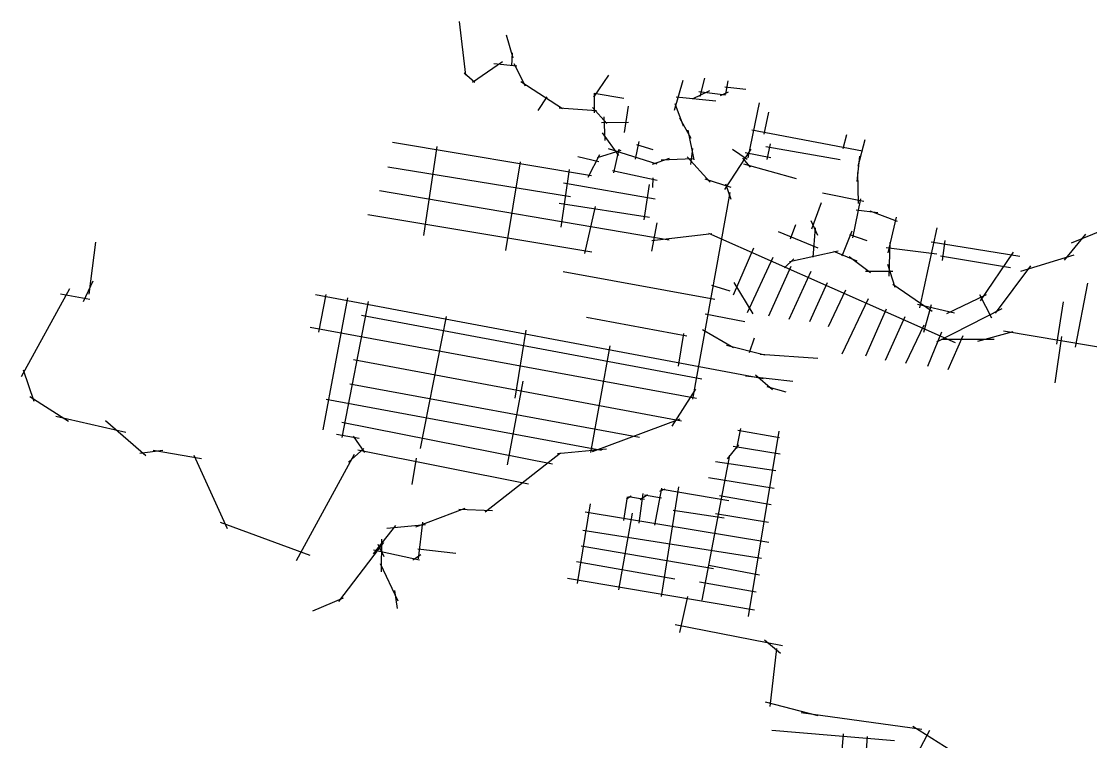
# Model space of a CAD drawing. Header units: inches. Extents: x 723427 to 759408, y 6910722 to 6968430.
# Drawn here: x 724069 to 726726, y 6939397 to 6941185 of the extents above; entities that cross this region are included whole.
import ezdxf

# ---------------------------------------------------------------- set-up
doc = ezdxf.new("R2010")
doc.units = ezdxf.units.IN
doc.header["$MEASUREMENT"] = 0

msp = doc.modelspace()

# ---------------------------------------------------------------- linework, layer by layer
for points in [[(725156.7, 6941185.3), (725172.2, 6941052.2)], [(725273.8, 6941151.8), (725289.8, 6941094.6)], [(725287.7, 6941074.8), (725289.2, 6941106.9)], [(725190.4, 6941034.8), (725264.7, 6941085.9)], [(725242.8, 6941080.5), (725300.5, 6941075.2)], [(725292.7, 6941080.7), (725320.6, 6941025.4)], [(725169, 6941057.7), (725196.2, 6941034.8)], [(725309.7, 6941035.7), (725414, 6940968.9)], [(725491.2, 6940996.8), (725529.1, 6941052)], [(725692, 6940964.6), (725713.1, 6941039.5)], [(725755.9, 6940998.5), (725767.6, 6941044.2)], [(725819.8, 6941004.7), (725825.1, 6941038.1)], [(725492.7, 6941007.1), (725565.9, 6940994.3)], [(725493, 6940958.2), (725493.5, 6941007)], [(725736.8, 6940992.9), (725779.7, 6941014)], [(725752.1, 6941011.1), (725818.4, 6941002.9)], [(725806.6, 6941001.7), (725826, 6941010.5)], [(725817.2, 6941022.5), (725869.4, 6941017)], [(725353.3, 6940964), (725375.5, 6940998.1)], [(725693, 6940981.5), (725713.1, 6940925.6)], [(725696, 6940998.2), (725794.6, 6940987.7)], [(725874.8, 6940846.3), (725903.3, 6940983.4)], [(725405.4, 6940970.9), (725497.7, 6940964.4)], [(725488, 6940971.2), (725523.6, 6940932.1)], [(725567.4, 6940909.5), (725577.9, 6940974.9)], [(725914.3, 6940905.6), (725926, 6940960.3)], [(725510.5, 6940934.5), (725577.4, 6940935.3)], [(725516.7, 6940948.6), (725519.1, 6940889.4)], [(725704.1, 6940945.6), (725732.1, 6940895.5)], [(725511.8, 6940908.4), (725552.7, 6940852.2)], [(725725.2, 6940915), (725740, 6940841.9)], [(725884.1, 6940916.3), (726159.3, 6940863.8)], [(726111, 6940869.9), (726120, 6940904.5)], [(724991, 6940885.7), (725485.4, 6940802.8)], [(725068.8, 6940654), (725102.6, 6940875)], [(725594.9, 6940843.6), (725604, 6940887.2)], [(725597.5, 6940879.9), (725638, 6940867.3)], [(725919.2, 6940874.8), (726103.5, 6940842.6)], [(725921.8, 6940842.1), (725930.8, 6940881.1)], [(726148.1, 6940826), (726165.6, 6940892.2)], [(725451.9, 6940850.1), (725503.9, 6940837.8)], [(725477, 6940798.8), (725506.1, 6940854.7)], [(725500.2, 6940847.3), (725559.2, 6940865.6)], [(725526.7, 6940869.4), (725647.7, 6940831.3)], [(725541, 6940809.6), (725554, 6940868)], [(725723.3, 6940849), (725780.6, 6940785.9)], [(725732.1, 6940830.3), (725737.4, 6940869.4)], [(725816.7, 6940768.2), (725882.7, 6940868.4)], [(725835.8, 6940868), (725872.1, 6940843.1)], [(725867.4, 6940859.5), (725931.3, 6940847.3)], [(726146, 6940787.7), (726152, 6940851.1)], [(724979.6, 6940824.6), (725433.8, 6940750.3)], [(725272.7, 6940616.6), (725309.5, 6940837)], [(725637, 6940831), (725679.4, 6940845.6)], [(725659, 6940841.9), (725738, 6940845.3)], [(725860.9, 6940846.1), (725879.5, 6940823.3)], [(725863, 6940831.7), (725993.8, 6940795.3)], [(725410.6, 6940674.3), (725430.8, 6940817.9)], [(725537.9, 6940815.5), (725648.9, 6940791.3)], [(725638, 6940772.7), (725639.3, 6940797)], [(725767.2, 6940794.2), (725831.8, 6940773.6)], [(726146.8, 6940810), (726148.2, 6940732.8)], [(725416, 6940784.1), (725644.2, 6940744.4)], [(725616.8, 6940692.7), (725629.9, 6940780)], [(725818.7, 6940782.4), (725831.8, 6940744.1)], [(724958.7, 6940765.6), (725678.3, 6940642.8)], [(725737.5, 6940247.6), (725830.5, 6940760.7)], [(726059.9, 6940759.9), (726162, 6940738.8)], [(726135.2, 6940648), (726154.5, 6940744.7)], [(725405.3, 6940734.3), (725629.9, 6940699.3)], [(725468.9, 6940608.8), (725495.6, 6940725.7)], [(726033.1, 6940670.6), (726056.8, 6940735.8)], [(726143.2, 6940717.2), (726196.8, 6940710.6)], [(726177.4, 6940714.8), (726245.4, 6940689.4)], [(726678.5, 6940635.9), (726921.3, 6940733.6)], [(724930.2, 6940705.7), (725486.1, 6940613.5)], [(726030.7, 6940690.8), (726046.8, 6940654.6)], [(726222.9, 6940610.8), (726243.6, 6940699.5)], [(725635.6, 6940614.9), (725649, 6940685.5)], [(725949.4, 6940663.5), (726047.9, 6940623.2)], [(725980.3, 6940645.1), (725993.3, 6940680.7)], [(726036.1, 6940600), (726042.6, 6940673)], [(726108.9, 6940603.2), (726133.7, 6940665.1)], [(726301.6, 6940474), (726344.3, 6940672.4)], [(724237.3, 6940508.2), (724253.7, 6940637.4)], [(725635.9, 6940641.4), (725785, 6940658.6)], [(725776.1, 6940659.8), (726388.9, 6940387.8)], [(726126.3, 6940656.2), (726169.4, 6940641.7)], [(726224.9, 6940552.9), (726228.1, 6940636)], [(726329.3, 6940637.9), (726549.7, 6940602)], [(726357.8, 6940591.5), (726364.5, 6940640.9)], [(726661.3, 6940592.6), (726714.3, 6940656.8)], [(725838.7, 6940506.4), (725889, 6940622.9)], [(725977.9, 6940589.4), (726098.9, 6940615.9)], [(726087.3, 6940615), (726145.3, 6940590.9)], [(726217.9, 6940623.5), (726344, 6940608.5)], [(726452.2, 6940491.7), (726534.2, 6940612.1)], [(725872.9, 6940462.7), (725936.9, 6940599.5)], [(725965.4, 6940573.7), (725988.1, 6940595.5)], [(726126, 6940601.7), (726179.1, 6940562.2)], [(726220.9, 6940582.8), (726239.6, 6940525.6)], [(726352.5, 6940603.5), (726526.4, 6940574.3)], [(726552.2, 6940565), (726685.2, 6940605.3)], [(725414.9, 6940564.1), (725792, 6940495.3)], [(725926.3, 6940454.4), (725981.7, 6940577.8)], [(725977, 6940445.7), (726031.6, 6940565.1)], [(726166.1, 6940565.1), (726234.4, 6940565.1)], [(726489.4, 6940461.1), (726577.6, 6940578.5)], [(724223.5, 6940490.2), (724247.4, 6940541.5)], [(725783.6, 6940530.8), (725829.4, 6940516.6)], [(725839.5, 6940536.6), (725886.3, 6940459.2)], [(726028.4, 6940440.2), (726071.9, 6940537.4)], [(726234.3, 6940532.9), (726332.2, 6940465.7)], [(726688.2, 6940376.8), (726718.5, 6940535.1)], [(724069.1, 6940303.9), (724189.6, 6940521.8)], [(724166.3, 6940509.2), (724238.9, 6940495.5)], [(724800.2, 6940506.9), (725912.6, 6940298.9)], [(724808.4, 6940413.9), (724826.6, 6940507.5)], [(726074.3, 6940427.5), (726117.8, 6940518.5)], [(726368.2, 6940459.7), (726466.8, 6940507)], [(726449.5, 6940507.6), (726479.5, 6940449.1)], [(724819.2, 6940171.3), (724880.4, 6940498.8)], [(724866, 6940151.9), (724931.7, 6940490)], [(726108.3, 6940359.6), (726174, 6940497.1)], [(726295.6, 6940483), (726387.5, 6940461.7)], [(726311.7, 6940414.1), (726330.7, 6940482.1)], [(726641.9, 6940384.1), (726658.3, 6940489)], [(724914.3, 6940455.6), (725760.1, 6940297.8)], [(725061.1, 6940124.5), (725125.7, 6940452.5)], [(725473.3, 6940451.3), (725722.3, 6940404.3)], [(725768, 6940459.2), (725866.5, 6940440.4)], [(726166.9, 6940354.8), (726218.3, 6940471.8)], [(726215.9, 6940344.5), (726265, 6940452.8)], [(726343.7, 6940389.4), (726505.8, 6940472.2)], [(724786.9, 6940426.3), (725746.7, 6940250.2)], [(726266.6, 6940336.6), (726312.5, 6940432.3)], [(725295.7, 6940250.2), (725323.5, 6940418.8)], [(725701.6, 6940329.6), (725715.2, 6940410.4)], [(725761.7, 6940420.4), (725838.4, 6940375.7)], [(725877.9, 6940363.4), (725890.3, 6940399.4)], [(726321.2, 6940329.5), (726356, 6940414.9)], [(726355.3, 6940396), (726486.1, 6940396.7)], [(726371.8, 6940320.8), (726409, 6940405.4)], [(726445.7, 6940391.5), (726533.1, 6940415.4)], [(726509.2, 6940416.9), (728072.4, 6940153.9)], [(726637.6, 6940288.2), (726654.4, 6940402.7)], [(725484.1, 6940114.5), (725532.1, 6940379.7)], [(725821.4, 6940381.5), (725916.1, 6940357.6)], [(724894.6, 6940345.6), (725709.1, 6940193.9)], [(725904.7, 6940359.4), (726048, 6940349.1)], [(724073.8, 6940319.8), (724099.9, 6940242)], [(725276.8, 6940084.6), (725315.9, 6940292)], [(725867.9, 6940305), (725986, 6940292.4)], [(725892.8, 6940307.9), (725935.2, 6940271.7)], [(724885.5, 6940285.3), (725605.2, 6940153)], [(725686.5, 6940180.3), (725745.2, 6940272)], [(725921, 6940278.7), (725968.6, 6940265.6)], [(724090.1, 6940254.2), (724186.1, 6940192.9)], [(724826.8, 6940247.7), (725510.4, 6940120.5)], [(724154.5, 6940205.4), (724328.6, 6940165.5)], [(724277.9, 6940194.1), (724378.1, 6940107.2)], [(724865.1, 6940189.9), (725388.6, 6940087.1)], [(725487.8, 6940117.6), (725706.1, 6940198.7)], [(724852, 6940160.4), (724908, 6940150.2)], [(725846.7, 6940125), (725856.5, 6940174.8)], [(725849.3, 6940170.1), (725953, 6940151.8)], [(725875.8, 6939707.5), (725951.7, 6940167.5)], [(724893.4, 6940155.2), (724922, 6940114.5)], [(725823.3, 6940099.5), (725851.9, 6940133.8)], [(725837.8, 6940130.7), (725954.8, 6940111.4)], [(724363.2, 6940113.1), (724420.4, 6940120.9)], [(724396.5, 6940120.9), (724516.4, 6940100)], [(724497.9, 6940108.4), (724580.8, 6939926.5)], [(724752.4, 6939846.5), (724897.1, 6940110.4)], [(724882.2, 6940091.2), (724919.7, 6940125.1)], [(724905.1, 6940121.4), (725329.4, 6940037.3)], [(725221.7, 6939967.3), (725408.7, 6940114.2)], [(725401.2, 6940112.4), (725522.9, 6940124.3)], [(725760.9, 6939748.5), (725829, 6940108.2)], [(725040.2, 6940035.5), (725050.7, 6940101.1)], [(725793.6, 6940092.7), (725943.3, 6940070.4)], [(725776.4, 6940053.1), (725939.2, 6940026.6)], [(725643.2, 6939934.5), (725660.8, 6940026.6)], [(725655.7, 6940018.5), (725668.3, 6940024.9)], [(725659.5, 6939757.5), (725702.7, 6940030)], [(725661.1, 6940024.1), (725827.1, 6939995.6)], [(725565.7, 6939945.8), (725575.2, 6940004.8)], [(725572.6, 6939999.7), (725584.3, 6940007.6)], [(725577.5, 6940006), (725617.6, 6939999.2)], [(725604.2, 6939939.4), (725614.2, 6940013)], [(725606.5, 6939998.2), (725624.5, 6940010.8)], [(725617.1, 6940009.7), (725659.7, 6940002.6)], [(725803.5, 6940007.9), (725931.9, 6939985.5)], [(725049.3, 6939930.1), (725172.1, 6939976.7)], [(725155.9, 6939974.3), (725239.6, 6939971)], [(725450.8, 6939789.7), (725483.1, 6939987.1)], [(725688.6, 6939972), (725814.9, 6939952.3)], [(725470.1, 6939967.3), (725926.6, 6939892.5)], [(725553.2, 6939773.8), (725587.2, 6939964.2)], [(725793.6, 6939963.7), (725925.6, 6939941.9)], [(724562.7, 6939941.7), (724785.8, 6939859.8)], [(724943.6, 6939863.6), (724999.6, 6939933.4)], [(724977.3, 6939926.7), (725072.8, 6939936.1)], [(725055.6, 6939850.9), (725066.4, 6939942.2)], [(725464.5, 6939922), (725908, 6939852.9)], [(724857.6, 6939745.2), (724969.7, 6939891.1)], [(724964.1, 6939818.4), (724964.9, 6939899.7)], [(724943.6, 6939873.2), (725058.2, 6939848.3)], [(724954.8, 6939887.4), (724969.3, 6939856.5)], [(725054.1, 6939875.5), (725148.5, 6939864.7)], [(725459.8, 6939883.1), (725788.4, 6939827)], [(724960.4, 6939839.6), (725004.1, 6939747)], [(725041.8, 6939848.6), (725061.5, 6939861.7)], [(725448.4, 6939844.1), (725692.7, 6939801.5)], [(725776.9, 6939834.8), (725903.3, 6939811.4)], [(725426.4, 6939803.2), (725890.3, 6939724.1)], [(725754.1, 6939793.7), (725895, 6939768.8)], [(724996.6, 6939772.3), (725002.9, 6939727.6)], [(724793, 6939721.4), (724869.2, 6939754.1)], [(725705, 6939667.6), (725725.3, 6939757.4)], [(725693.7, 6939688), (725960.4, 6939636)], [(725915.7, 6939649.6), (725955.3, 6939616.8)], [(725929.9, 6939484.4), (725946.2, 6939628.1)], [(725917.5, 6939496.2), (726047.8, 6939461.6)], [(726006.7, 6939469.1), (726306.1, 6939427.7)], [(725934, 6939425.5), (726238.6, 6939399.6)], [(726079.4, 6939005.7), (726111.5, 6939416.5)], [(726252.7, 6939286.1), (726326.2, 6939425.5)], [(726284, 6939435.1), (726441.1, 6939335.7)], [(726140.4, 6939000.4), (726171.4, 6939410)]]:
    msp.add_lwpolyline(points)

doc.saveas('drawing.dxf')
